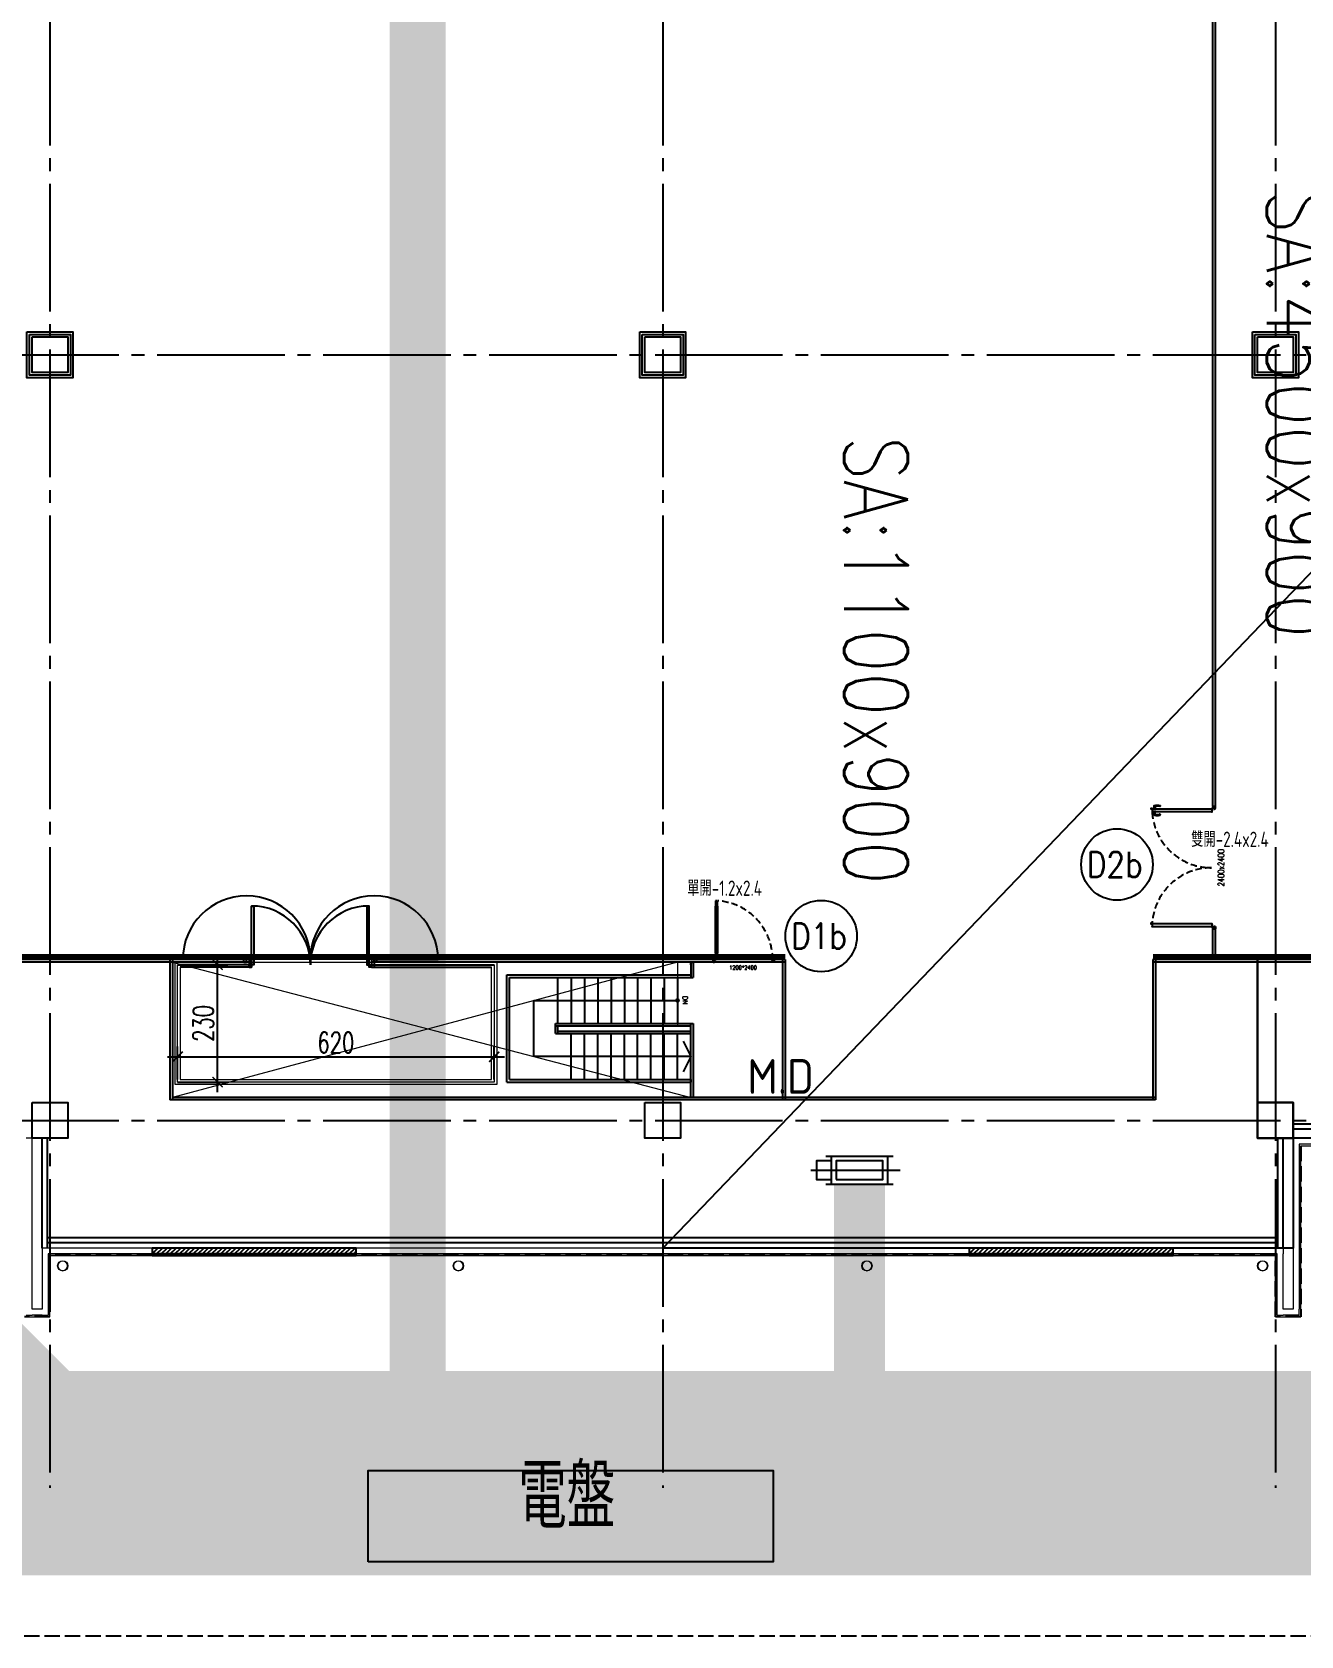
# Model space of a CAD drawing. Extents: x -960 to 27370, y -3283 to 11880.
# Drawn here: x 12685 to 15170, y -1010 to 2132 of the extents above; entities that cross this region are included whole.
import ezdxf
from ezdxf.enums import TextEntityAlignment as Align
from ezdxf.lldxf.tags import DXFTag

# ---------------------------------------------------------------- set-up
doc = ezdxf.new("R2010")
doc.units = 0
doc.header["$LTSCALE"] = 100
for name, pattern in [('188K-SM-03-F10-ARCH-PA-Y2257103$0$AP5A-SM-03-F20-ARCH-PA-Y2230801+Y2230803$0$ALL-PA-TXT-Y2221201$0$DASHED', [19.05, 12.7, -6.35]), ('188K-SM-03-F10-ARCH-PA-Y2257103$0$DASHED', [19.05, 12.7, -6.35]), ('X-S-FAB-L10$0$COL-CEN-LIN', [3.25, 2.5, -0.25, 0.25, -0.25]), ('X-S-FAB-L10$0$HIDDEN', [0.4, 0.3, -0.1])]:
    doc.linetypes.add(name, pattern=pattern)
for name, color, linetype in [('0-xref', 8, 'Continuous'), ('188K-SM-03-F10-ARCH-PA-Y2257103$0$K-0-Door-TXT', 53, 'Continuous'), ('188K-SM-03-F10-ARCH-PA-Y2257103$0$K-Divider-7.5', 230, 'Continuous'), ('188K-SM-03-F10-ARCH-PA-Y2257103$0$K-Door', 4, 'Continuous'), ('188K-SM-03-F10-ARCH-PA-Y2257103$0$K-P1S-4.2-單抗', 3, 'Continuous'), ('188K-SM-03-F10-ARCH-PA-Y2257103$0$K-P2D-4.2-雙抗', 30, 'Continuous'), ('188K-SM-03-F10-ARCH-PA-Y2257103$0$K-TXT', 7, 'Continuous'), ('188K-SM-03-F10-ARCH-PA-Y2257103$0$K-岩棉 2hr 7.5-非抗', 14, 'Continuous'), ('188K-SM-03-F10-ARCH-PA-Y2257103$0$K-貼白鐵-1.5', 6, '188K-SM-03-F10-ARCH-PA-Y2257103$0$DASHED'), ('188K-SM-03-F10-MECH-EQ-Y2257103$0$06-空調-空調', 21, 'Continuous'), ('188K-SM-07-F15-HVAC-MA DUCT-Y2257103$0$0-MAU-SA', 5, 'Continuous'), ('188K-SM-07-F15-HVAC-MA DUCT-Y2257103$0$01-電力-CSA', 1, 'Continuous'), ('188K-SM-07-F15-HVAC-MA DUCT-Y2257103$0$H-dp-md', 3, 'Continuous'), ('X-S-FAB-L10$0$0-arr', 8, 'Continuous'), ('X-S-FAB-L10$0$0-DIM-TXT', 8, 'Continuous'), ('X-S-FAB-L10$0$12', 8, 'Continuous'), ('X-S-FAB-L10$0$A-OBJE-MEP', 8, 'Continuous'), ('X-S-FAB-L10$0$A-WALL-EX', 8, 'Continuous'), ('X-S-FAB-L10$0$BLOCK', 8, 'Continuous'), ('X-S-FAB-L10$0$CCL', 8, 'X-S-FAB-L10$0$COL-CEN-LIN'), ('X-S-FAB-L10$0$COL', 8, 'Continuous'), ('X-S-FAB-L10$0$COL-S', 8, 'Continuous'), ('X-S-FAB-L10$0$Door', 8, 'Continuous'), ('X-S-FAB-L10$0$DW_Frame', 8, 'Continuous'), ('X-S-FAB-L10$0$ELEV', 8, 'Continuous'), ('X-S-FAB-L10$0$HID', 8, 'X-S-FAB-L10$0$HIDDEN'), ('X-S-FAB-L10$0$HR', 8, 'Continuous'), ('X-S-FAB-L10$0$OPEN', 8, 'Continuous'), ('X-S-FAB-L10$0$ST', 8, 'Continuous'), ('X-S-FAB-L10$0$TXT', 8, 'Continuous'), ('X-S-FAB-L10$0$WALL_188K_EX', 8, 'Continuous')]:
    doc.layers.add(name, color=color, linetype=linetype)
doc.styles.add('188K-SM-03-F10-ARCH-PA-Y2257103$0$14P7-XFDP10$0$AA-TXT', font='simplex.shx', dxfattribs={"width": 0.8, "bigfont": 'chineset.shx'})
doc.styles.add('188K-SM-03-F10-ARCH-PA-Y2257103$0$AA-TXT', font='isocp.shx', dxfattribs={"width": 0.8, "bigfont": 'chineset.shx'})
doc.styles.add('188K-SM-03-F10-ARCH-PA-Y2257103$0$AP5A-SM-03-F20-ARCH-PA-Y2230801+Y2230803$0$ALL-PA-TXT-Y2221201$0$Standard', font='txt.shx', dxfattribs={"bigfont": 'chineset.shx'})
doc.styles.add('188K-SM-03-F10-ARCH-PA-Y2257103$0$Standard', font='txt.shx', dxfattribs={"bigfont": 'chineset.shx'})
doc.styles.add('188K-SM-03-F10-MECH-EQ-Y2257103$0$00-AEX$0$HKEC', font='romans.shx', dxfattribs={"bigfont": 'china.shx'})
doc.styles.add('188K-SM-07-F15-HVAC-MA DUCT-Y2257103$0$00-AEX$0$HKEC', font='romans.shx', dxfattribs={"bigfont": 'china.shx'})
doc.styles.add('188K-SM-07-F15-HVAC-MA DUCT-Y2257103$0$aa-txt', font='isocp.shx', dxfattribs={"bigfont": 'chineset.shx'})
doc.styles.add('X-S-FAB-L10$0$CHINA', font='simplex.shx', dxfattribs={"width": 0.75, "bigfont": 'chineset.shx'})
doc.styles.add('X-S-FAB-L10$0$DimStyUse', font='romans.shx', dxfattribs={"width": 0.7})
doc.styles.add('X-S-FAB-L10$0$Standard', font='', dxfattribs={"width": 0.8})
doc.styles.add('X-S-FAB-L10$0$TG_NOTE_TEXT', font='simplex.shx', dxfattribs={"width": 0.75, "bigfont": 'chineset.shx'})
doc.styles.get('X-S-FAB-L10$0$Standard').set_extended_font_data('Microsoft JhengHei')
tags = doc.linetypes.add('188K-SM-03-F10-ARCH-PA-Y2257103$0$S.P_LINE', pattern='A,12.7,-5.08,["S.P",188K-SM-03-F10-ARCH-PA-Y2257103$0$Standard,S=4,R=0,X=-2.54,Y=-1.27],-6.35', length=24.13).pattern_tags.tags
tags[6] = DXFTag(74, 10)
doc.dimstyles.new('X-S-FAB-L10$0$SLASHM', dxfattribs={"dimtxt": 40, "dimasz": 20, "dimexe": 20, "dimexo": 0, "dimgap": 8, "dimtad": 1, "dimdsep": 46, "dimtxsty": 'X-S-FAB-L10$0$DimStyUse', "dimblk": 'X-S-FAB-L10$0$_ArchTick', "dimcen": 10, "dimdle": 20, "dimclrt": 2, "dimazin": 0, "dimtfac": 1, "dimtix": 1, "dimtmove": 2, "dimatfit": 3, "dimfxl": 10, "dimtolj": 1, "dimarcsym": 0})

# ---------------------------------------------------------------- blocks, each defined once
blk = doc.blocks.new('X-S-FAB-L10$0$FAB2-L05')
at = {"layer": 'X-S-FAB-L10$0$CCL'}
for p, q in [((-13440, 11005), (-13440, 0)), ((-12240, 11005), (-12240, 0)), ((-11040, 11005), (-11040, 0)), ((-26880, 2220), (1210, 2220)), ((-26880, 720), (1210, 720))]:
    blk.add_line(p, q, dxfattribs=at)
at = {"layer": 'X-S-FAB-L10$0$COL-S'}
for points in [[(-13475, 2255), (-13405, 2255), (-13405, 2185), (-13475, 2185)], [(-12275, 2255), (-12205, 2255), (-12205, 2185), (-12275, 2185)], [(-11075, 2255), (-11005, 2255), (-11005, 2185), (-11075, 2185)], [(-13475, 755), (-13405, 755), (-13405, 685), (-13475, 685)], [(-12275, 755), (-12205, 755), (-12205, 685), (-12275, 685)], [(-11075, 755), (-11005, 755), (-11005, 685), (-11075, 685)]]:
    blk.add_lwpolyline(points, close=True, dxfattribs=at)
blk = doc.blocks.new('X-S-FAB-L10$0$_ArchTick')
at = {"color": 0, "linetype": 'ByBlock', "const_width": 0.15}
blk.add_lwpolyline([(-0.5, -0.5), (0.5, 0.5)], dxfattribs=at)
blk = doc.blocks.new('*D225')
at = {"layer": 'DefPoints', "color": 0, "lineweight": -2, "transparency": 16777216}
for p, q in [((12970, 80), (12970, 144.6)), ((13590, 80), (13590, 144.6)), ((12950, 124.6), (13610, 124.6))]:
    blk.add_line(p, q, dxfattribs=at)
at = {"layer": 'DefPoints', "color": 0, "transparency": 16777216}
for p in [(13590, 124.6), (12970, 80), (13590, 80)]:
    blk.add_point(p, dxfattribs=at)
at = {"layer": 'DefPoints', "color": 0, "lineweight": -2, "transparency": 16777216, "xscale": 20, "yscale": 20, "zscale": 20, "rotation": 180}
blk.add_blockref('X-S-FAB-L10$0$_ArchTick', (12970, 124.6), dxfattribs=at)
at = {"layer": 'DefPoints', "color": 0, "lineweight": -2, "transparency": 16777216, "xscale": 20, "yscale": 20, "zscale": 20}
blk.add_blockref('X-S-FAB-L10$0$_ArchTick', (13590, 124.6), dxfattribs=at)
at = {"layer": 'DefPoints', "color": 2, "transparency": 16777216, "insert": (13280, 152.6), "char_height": 40, "attachment_point": 5, "style": 'X-S-FAB-L10$0$DimStyUse'}
blk.add_mtext('\\A1;620', dxfattribs=at)
blk = doc.blocks.new('*D226')
at = {"layer": 'DefPoints', "color": 0, "lineweight": -2, "transparency": 16777216}
for p, q in [((13048.2, 55), (13048.2, 325)), ((12970, 305), (13068.2, 305)), ((12970, 75), (13068.2, 75))]:
    blk.add_line(p, q, dxfattribs=at)
at = {"layer": 'DefPoints', "color": 0, "transparency": 16777216}
for p in [(12970, 305), (13048.2, 305), (12970, 75)]:
    blk.add_point(p, dxfattribs=at)
at = {"layer": 'DefPoints', "color": 0, "lineweight": -2, "transparency": 16777216, "xscale": 20, "yscale": 20, "zscale": 20}
for p, rotation in [((13048.2, 305), 90), ((13048.2, 75), 270)]:
    blk.add_blockref('X-S-FAB-L10$0$_ArchTick', p, dxfattribs=dict(at, rotation=rotation))
at = {"layer": 'DefPoints', "color": 2, "transparency": 16777216, "insert": (13020.2, 190), "char_height": 40, "attachment_point": 5, "rotation": 90, "style": 'X-S-FAB-L10$0$DimStyUse'}
blk.add_mtext('\\A1;230', dxfattribs=at)
blk = doc.blocks.new('*U218')
at = {"color": 0}
for p, q in [((-5, -5), (-5, 0)), ((235, -5), (235, 0))]:
    blk.add_line(p, q, dxfattribs=at)
for points in [[(0, 0), (0, 115), (4.375, 115), (4.375, 0)], [(230, 0), (230, 115), (225.625, 115), (225.625, 0)]]:
    blk.add_lwpolyline(points, close=True, dxfattribs=at)
for centre, start, end in [((0, 0), 0, 90), ((230, 0), 90, 180)]:
    blk.add_arc(centre, 115, start, end, dxfattribs=at)
at = {"layer": 'X-S-FAB-L10$0$DW_Frame'}
for points in [[(-5, -5), (0, -5), (0, 0), (-5, 0)], [(235, -5), (230, -5), (230, 0), (235, 0)]]:
    blk.add_lwpolyline(points, dxfattribs=at)
at = {"color": 0, "style": 'X-S-FAB-L10$0$Standard', "width": 0.5}
for tag, p in [('NO', (-5, 5)), ('TYPE', (24.375, 5))]:
    blk.add_attdef(tag, text='', height=10, dxfattribs=at).set_placement(p, align=Align.BOTTOM_RIGHT)
blk.add_attdef('DESC', text='', height=10, dxfattribs=at).set_placement((24.375, 10), align=Align.BOTTOM_LEFT)
at = {"color": 0, "style": 'X-S-FAB-L10$0$TG_NOTE_TEXT', "width": 0.5, "flags": 1}
blk.add_attdef('WH', text='', height=20, dxfattribs=at).set_placement((235, 5), align=Align.BOTTOM_LEFT)
blk = doc.blocks.new('188K-SM-03-F10-ARCH-PA-Y2257103$0$雙開門-2400×2400')
for p, q in [((225.2, 117.7), (223.8, 117.6)), ((229.2, 117.7), (225.2, 117.7)), ((225.2, 115.5), (229.2, 115.5)), ((229.2, 119), (229.2, 114.1)), ((230, 119), (229.2, 119)), ((229.2, 114.1), (230, 114.1)), ((230, 114.1), (230, 119)), ((0, 2.5), (0, -2.5)), ((0, -1.9), (0, 1.9)), ((0.6, 2.5), (3, 2.5)), ((3, 2.5), (3, 0.2)), ((3, 0.2), (3, 0.2)), ((239.4, 2.5), (237, 2.5)), ((237, 2.5), (237, -0.2)), ((237, -0.2), (237, 0)), ((240, 2.5), (240, -2.5)), ((240, -1.9), (240, 1.9)), ((3, -2.5), (0.6, -2.5)), ((4.7, -1.9), (3, -2.5)), ((3.7, -0.6), (3.9, -0.6)), ((3.9, -0.6), (4, -0.6)), ((4.1, -0.7), (4, -0.7)), ((4, -0.7), (4, -1.5)), ((4, -1.5), (4.6, -1.5)), ((4.5, -0.2), (4.1, -0.2)), ((4.1, -0.7), (4.1, -0.7)), ((4.6, -0.7), (4.5, -0.7)), ((4.5, -0.7), (4.5, -0.7)), ((4.6, -0.6), (4.7, -0.6)), ((4.6, -1.5), (4.6, -0.7)), ((4.7, -0.6), (4.8, -0.6)), ((5, -0.8), (5, -1.5)), ((235, -0.8), (235, -1.5)), ((235.3, -0.6), (235.2, -0.6)), ((235.4, -0.6), (235.3, -0.6)), ((235.3, -1.9), (237, -2.5)), ((235.4, -1.5), (235.4, -0.7)), ((235.4, -0.7), (235.5, -0.7)), ((236, -1.5), (235.4, -1.5)), ((235.5, -0.2), (235.9, -0.2)), ((235.5, -0.7), (235.5, -0.7)), ((235.9, -0.7), (235.9, -0.7)), ((235.9, -0.7), (236, -0.7)), ((236.1, -0.6), (236, -0.6)), ((236, -0.7), (236, -1.5)), ((236.3, -0.6), (236.1, -0.6)), ((237, -2.5), (239.4, -2.5))]:
    blk.add_line(p, q)
for points in [[(10.9, 121.6), (10.9, 123.4), (10.9, 121.6), (4.3, 121.6), (4.3, 121.5), (4.7, 121.5), (4.7, 120.4, 0.414214), (4.8, 120.3), (5, 120.3), (5, 120.4), (4.9, 120.4), (4.9, 121.4), (5, 121.4), (5, 4.1), (4.9, 4.1), (4.9, 5.1), (5, 5.1), (5, 5.2), (4.8, 5.2, 0.414214), (4.7, 5.1), (4.7, 4, 0.414214), (4.8, 3.8), (10.2, 3.8, 0.414214), (10.3, 4), (10.3, 5.1, 0.414214), (10.2, 5.2), (10, 5.2), (10, 5.1), (10.1, 5.1), (10.1, 4.1), (10, 4.1), (10, 121.4), (10.1, 121.4), (10.1, 120.4), (10, 120.4), (10, 120.3), (10.2, 120.3, 0.414214), (10.3, 120.4), (10.3, 121.4), (11.1, 121.4, 0.414214), (11.1, 121.4), (11.1, 123.6, 0.414214), (11.1, 123.7), (10.3, 123.7), (10.3, 123.4), (10.9, 123.4)], [(235.9, 121.6), (235.9, 123.4), (235.9, 121.6), (229.3, 121.6), (229.3, 121.5), (229.7, 121.5), (229.7, 120.4, 0.414214), (229.8, 120.3), (230, 120.3), (230, 120.4), (229.9, 120.4), (229.9, 121.4), (230, 121.4), (230, 4.1), (229.9, 4.1), (229.9, 5.1), (230, 5.1), (230, 5.2), (229.8, 5.2, 0.414214), (229.7, 5.1), (229.7, 4, 0.414214), (229.8, 3.8), (235.2, 3.8, 0.414214), (235.3, 4), (235.3, 5.1, 0.414214), (235.2, 5.2), (235, 5.2), (235, 5.1), (235.1, 5.1), (235.1, 4.1), (235, 4.1), (235, 121.4), (235.1, 121.4), (235.1, 120.4), (235, 120.4), (235, 120.3), (235.2, 120.3, 0.414214), (235.3, 120.4), (235.3, 121.4), (236.1, 121.4, 0.414214), (236.1, 121.4), (236.1, 123.6, 0.414214), (236.1, 123.7), (235.3, 123.7), (235.3, 123.4), (235.9, 123.4)], [(235.8, 117.7), (239.8, 117.7), (241.2, 117.6, -0.327495), (242, 116.9, -0.089847), (242.2, 106.2, -1.144881), (240.3, 106.6, 0.137079), (240.3, 114.9, 0.349357), (239.8, 115.5), (235.8, 115.5)]]:
    blk.add_lwpolyline(points, format="xyb")
blk.add_lwpolyline([(235, 114.1), (235, 119), (235.8, 119), (235.8, 114.1)], close=True)
at = {"ltscale": 500}
for points in [[(3.3, 0.3), (3.3, 3.1), (3, 3.1), (3, 0.3)], [(8.5, 3.8), (4, 3.8), (4, 4.1), (8.5, 4.1)], [(231.5, 3.8), (236, 3.8), (236, 4.1), (231.5, 4.1)], [(236.7, -0.1), (236.7, 3.1), (237, 3.1), (237, -0.1)]]:
    blk.add_lwpolyline(points, close=True, dxfattribs=at)
at = {"linetype": '188K-SM-03-F10-ARCH-PA-Y2257103$0$DASHED', "ltscale": 0.01}
for centre, start, end in [((3.5, 5.1), 0, 85.9993), ((236.5, 5.1), 94.0007, 180)]:
    blk.add_arc(centre, 116.5, start, end, dxfattribs=at)
for centre, radius, start, end in [((0.6, 1.9), 0.598, 90, 180), ((3.9, 0.2), 0.855, 178.2453, 256.7344), ((236.3, 0), 0.659, 270, 360), ((239.4, 1.9), 0.598, 0, 90), ((0.6, -1.9), 0.598, 180, 270), ((4.3, -0.6), 0.427, 111.7868, 180), ((4, -0.7), 0.11, 360, 90), ((4.3, -0.6), 0.427, 0, 68.2132), ((4.6, -0.7), 0.11, 90, 180), ((4.5, -1.5), 0.5, 288.9704, 0), ((4.8, -0.8), 0.2, 0, 90), ((235.2, -0.8), 0.2, 90, 180), ((235.5, -1.5), 0.5, 180, 251.0296), ((235.7, -0.6), 0.427, 111.7868, 180), ((235.4, -0.7), 0.11, 360, 90), ((235.7, -0.6), 0.427, 0, 68.2132), ((236, -0.7), 0.11, 90, 180), ((239.4, -1.9), 0.598, 270, 360)]:
    blk.add_arc(centre, radius, start, end)
for centre, major_axis, start_param, end_param in [((252.5, 110.9), (-21.3, 21.3), 0.585307, 0.943734), ((223.8, 106.3), (-0.707, 0.707), 0.872811, 4.284184), ((223.9, 116.7), (0.624, 0.624), 0.866962, 2.13291), ((239.6, 110.8), (-10.9, 10.9), 0.51383, 1.058752), ((225.3, 114.9), (-0.417, 0.417), -0.669314, 0.675093)]:
    blk.add_ellipse(centre, major_axis=major_axis, ratio=1, start_param=start_param, end_param=end_param)
at = {"ltscale": 500, "extrusion": (0, 0, -1)}
blk.add_ellipse((3.5, 3.6), major_axis=(0.495, 0.495), ratio=1, start_param=3.926991, end_param=10.210176, dxfattribs=at)
at = {"ltscale": 500}
blk.add_ellipse((236.5, 3.6), major_axis=(-0.495, 0.495), ratio=1, start_param=3.926991, end_param=10.210176, dxfattribs=at)
at = {"color": 8, "style": '188K-SM-03-F10-ARCH-PA-Y2257103$0$14P7-XFDP10$0$AA-TXT', "width": 0.8}
blk.add_text('2400x2400', height=12, dxfattribs=at).set_placement((120, -13.5), align=Align.MIDDLE_CENTER)
blk = doc.blocks.new('188K-SM-03-F10-ARCH-PA-Y2257103$0$單開庫板門-1200x2400)圓型拉環鎖+輔助鎖)')
at = {"ltscale": 0.1}
for p, q in [((26008.6, -11403.6), (26004.5, -11403.6)), ((26004.5, -11403.6), (26004.5, -11414.1)), ((26008.6, -11414.1), (26008.6, -11403.6)), ((26004.5, -11414.1), (26004.5, -11415.3)), ((26004.5, -11414.1), (26008.6, -11414.1)), ((26004.5, -11415.4), (26004.6, -11415.5)), ((26008.6, -11414), (26004.6, -11414)), ((26004.6, -11414.3), (26004.6, -11414.2)), ((26004.6, -11415.3), (26004.6, -11414.5)), ((26004.7, -11414.1), (26006.5, -11414.1)), ((26005.1, -11414.4), (26004.7, -11414.4)), ((26004.7, -11414.5), (26005.1, -11414.5)), ((26004.7, -11414.5), (26004.7, -11506)), ((26004.7, -11506), (26004.7, -11414.5)), ((26004.7, -11414.5), (26004.7, -11414.5)), ((26004.7, -11415.4), (26004.7, -11415.3)), ((26005.2, -11414.4), (26005.2, -11414.4)), ((26006.5, -11414.1), (26006.6, -11414.1)), ((26006.6, -11414.1), (26006.6, -11414.1)), ((26006.6, -11414.1), (26008.4, -11414.1)), ((26008.4, -11414.4), (26008, -11414.4)), ((26008, -11414.4), (26008, -11414.4)), ((26008, -11414.5), (26008.4, -11414.5)), ((26008.4, -11506), (26008.4, -11414.5)), ((26008.4, -11414.5), (26008.4, -11414.5)), ((26008.4, -11414.5), (26008.4, -11506)), ((26008.4, -11415.3), (26008.4, -11415.4)), ((26008.5, -11414.2), (26008.5, -11414.3)), ((26008.5, -11414.5), (26008.5, -11415.3)), ((26008.5, -11415.5), (26008.6, -11415.4)), ((26008.6, -11415.3), (26008.6, -11414.1)), ((25999.5, -11519.7), (25999.5, -11523.2)), ((26002.5, -11519.1), (26000, -11519.1)), ((26000, -11523.7), (26002.4, -11523.7)), ((26002.4, -11523.7), (26004.1, -11522.6)), ((26002.9, -11518.5), (26002.6, -11518.5)), ((26002.6, -11518.5), (26002.6, -11521)), ((26002.6, -11521.9), (26002.6, -11519.3)), ((26002.6, -11521), (26002.9, -11521)), ((26003.4, -11521.9), (26002.6, -11521.9)), ((26002.9, -11521), (26002.9, -11518.5)), ((26003.3, -11522.2), (26003.3, -11522)), ((26003.3, -11522), (26003.4, -11522)), ((26004, -11522.2), (26003.3, -11522.2)), ((26008.3, -11517.5), (26003.6, -11517.5)), ((26003.6, -11517.5), (26003.6, -11517.7)), ((26003.6, -11517.7), (26008.3, -11517.7)), ((26004.1, -11521.9), (26003.9, -11521.9)), ((26003.9, -11522), (26004, -11522)), ((26004, -11522), (26004, -11522.2)), ((26004.2, -11522.4), (26004.2, -11521.9)), ((26008.6, -11506.4), (26004.5, -11506.4)), ((26004.5, -11506.4), (26004.5, -11518)), ((26004.5, -11518), (26008.6, -11518)), ((26004.7, -11506), (26004.7, -11506)), ((26008.3, -11517.7), (26008.3, -11517.5)), ((26008.4, -11506), (26008.4, -11506)), ((26008.6, -11518), (26008.6, -11506.4)), ((26114.8, -11521.9), (26115.1, -11521.9)), ((26114.8, -11522.4), (26114.8, -11521.9)), ((26114.9, -11522), (26114.9, -11522.2)), ((26115.1, -11522), (26114.9, -11522)), ((26114.9, -11522.2), (26115.7, -11522.2)), ((26116.6, -11523.7), (26114.9, -11522.6)), ((26115.5, -11521.9), (26116.3, -11521.9)), ((26115.7, -11522), (26115.5, -11522)), ((26115.7, -11522.2), (26115.7, -11522)), ((26116.3, -11521.9), (26116.3, -11519.3)), ((26116.5, -11519.1), (26119, -11519.1)), ((26119, -11523.7), (26116.6, -11523.7)), ((26119.5, -11519.7), (26119.5, -11523.2))]:
    blk.add_line(p, q, dxfattribs=at)
for points in [[(25999.5, -11518.9), (25999.5, -11523.9)], [(26119.5, -11518.9), (26119.5, -11523.9)]]:
    blk.add_lwpolyline(points)
blk.add_lwpolyline([(26006.6, -11506.4), (26006.5, -11506.3), (26004.7, -11506.3, -0.414214), (26004.6, -11506.3), (26004.6, -11506.1, -0.414214), (26004.7, -11506.1), (26005.1, -11506.1, 0.414214), (26005.2, -11506.1), (26005.2, -11506, 0.414214), (26005.1, -11506), (26004.7, -11506, -0.414214), (26004.6, -11506), (26004.6, -11505.2, -0.414214), (26004.7, -11505.2), (26004.7, -11505.2, 0.414214), (26004.7, -11505.2), (26004.7, -11505, 0.72636), (26004.6, -11505), (26004.5, -11505.1, 0.158507), (26004.5, -11505.2), (26004.5, -11506.4, 0.414214), (26004.6, -11506.5), (26008.6, -11506.5, 0.414214), (26008.6, -11506.4), (26008.6, -11505.2, 0.158507), (26008.6, -11505.1), (26008.5, -11505, 0.72636), (26008.4, -11505), (26008.4, -11505.2, 0.414214), (26008.5, -11505.2, -0.414214), (26008.5, -11505.2), (26008.5, -11506, -0.414214), (26008.4, -11506), (26008, -11506, 0.414214), (26008, -11506), (26008, -11506.1, 0.414214), (26008, -11506.1), (26008.4, -11506.1, -0.414214), (26008.5, -11506.1), (26008.5, -11506.3, -0.414214), (26008.4, -11506.3), (26006.6, -11506.3)], format="xyb", close=True, dxfattribs=at)
at = {"linetype": '188K-SM-03-F10-ARCH-PA-Y2257103$0$AP5A-SM-03-F20-ARCH-PA-Y2230801+Y2230803$0$ALL-PA-TXT-Y2221201$0$DASHED', "ltscale": 0.01}
blk.add_arc((26001.1, -11518.7), 115.3, 359.8531, 85.8135, dxfattribs=at)
at = {"ltscale": 0.1}
for centre, radius, start, end in [((26004.6, -11414.1), 0.0313, 90, 180), ((26004.6, -11415.3), 0.0313, 180, 216.0274), ((26004.7, -11414.2), 0.0313, 90, 180), ((26004.7, -11414.3), 0.0313, 180, 270), ((26004.7, -11414.5), 0.0313, 90, 180), ((26004.7, -11415.3), 0.0209, 180, 270), ((26004.7, -11415.4), 0.0313, 216.0274, 360), ((26004.7, -11415.3), 0.0209, 360, 90), ((26005.1, -11414.4), 0.0313, 270, 0), ((26005.1, -11414.4), 0.0313, 0, 90), ((26008, -11414.4), 0.0313, 90, 180), ((26008, -11414.4), 0.0313, 180, 270), ((26008.4, -11414.2), 0.0313, 360, 90), ((26008.4, -11414.3), 0.0313, 270, 0), ((26008.4, -11414.5), 0.0313, 0, 90), ((26008.5, -11415.3), 0.0209, 90, 180), ((26008.5, -11415.4), 0.0313, 180, 323.9726), ((26008.5, -11415.3), 0.0209, 270, 360), ((26008.6, -11414.1), 0.0313, 360, 90), ((26008.6, -11415.3), 0.0313, 323.9726, 360)]:
    blk.add_arc(centre, radius, start, end, dxfattribs=at)
for centre, major_axis, start_param, end_param in [((26000, -11519.7), (0.369, -0.369), 2.356194, 3.926991), ((26000, -11523.2), (-0.369, -0.369), 5.497787, 7.068583), ((26002.5, -11519.3), (0.111, -0.111), 7.068583, 8.63938), ((26003.4, -11521.9), (-0.0369, -0.0369), 0.785398, 3.926991), ((26003.9, -11521.9), (-0.0369, -0.0369), 3.926991, 7.068583), ((26004.1, -11521.9), (0.0369, -0.0369), 7.068583, 8.63938), ((26003.9, -11522.4), (0.221, -0.221), 6.162283, 7.068583), ((26114.8, -11521.9), (-0.0369, -0.0369), -2.356194, -0.785398), ((26115.1, -11522.4), (-0.221, -0.221), -0.785398, 0.120903), ((26115.1, -11521.9), (0.0369, -0.0369), -0.785398, 2.356194), ((26115.5, -11521.9), (0.0369, -0.0369), 2.356194, 5.497787), ((26116.5, -11519.3), (-0.111, -0.111), -2.356194, -0.785398), ((26119, -11519.7), (-0.369, -0.369), 2.356194, 3.926991), ((26119, -11523.2), (0.369, -0.369), -0.785398, 0.785398)]:
    blk.add_ellipse(centre, major_axis=major_axis, ratio=1, start_param=start_param, end_param=end_param, dxfattribs=at)
at = {"ltscale": 0.1, "extrusion": (0, 0, -1)}
blk.add_ellipse((26003.1, -11517.9), major_axis=(-0.516, 0.516), ratio=1, start_param=5.497787, end_param=11.780972, dxfattribs=at)
at = {"color": 8, "ltscale": 0.1, "style": '188K-SM-03-F10-ARCH-PA-Y2257103$0$AP5A-SM-03-F20-ARCH-PA-Y2230801+Y2230803$0$ALL-PA-TXT-Y2221201$0$Standard', "width": 0.85}
blk.add_text('1200*2400', height=8, dxfattribs=at).set_placement((26058.4, -11534.4), align=Align.MIDDLE_CENTER)
blk = doc.blocks.new('188K-SM-03-F10-ARCH-PA-Y2257103')
at = {"layer": '188K-SM-03-F10-ARCH-PA-Y2257103$0$K-Divider-7.5', "const_width": 5}
blk.add_lwpolyline([(15085, 315.3), (15085, 35)], dxfattribs=at)
at = {"layer": '188K-SM-03-F10-ARCH-PA-Y2257103$0$K-P1S-4.2-單抗'}
for p, q in [((13115, 315, 0), (7525, 315, 0)), ((12955, 315, 0), (12955, 40)), ((12960, 315, 0), (12960, 40)), ((13110, 315), (13110, 300)), ((13115, 315), (13115, 300)), ((14160, 315, 0), (13350, 315, 0)), ((13350, 315), (13350, 300)), ((13355, 315), (13355, 300)), ((14155, 315), (14155, 40, 0)), ((14160, 315), (14160, 40, 0)), ((16745, 315, 0), (14880, 315, 0)), ((14880, 315), (14880, 40, 0)), ((14885, 315), (14885, 40, 0)), ((13115, 310, 0), (7525, 310, 0)), ((14160, 310, 0), (13350, 310, 0)), ((16745, 310, 0), (14880, 310, 0)), ((14885, 40), (12955, 40, 0)), ((14885, 45, 0), (12960, 45, 0))]:
    blk.add_line(p, q, dxfattribs=at)
for points in [[(12675, 1545), (12765, 1545), (12765, 1455), (12675, 1455)], [(12680, 1540), (12760, 1540), (12760, 1460), (12680, 1460)], [(13875, 1545), (13965, 1545), (13965, 1455), (13875, 1455)], [(13880, 1540), (13960, 1540), (13960, 1460), (13880, 1460)], [(15075, 1545), (15165, 1545), (15165, 1455), (15075, 1455)], [(15080, 1540), (15160, 1540), (15160, 1460), (15080, 1460)]]:
    blk.add_lwpolyline(points, close=True, dxfattribs=at)
at = {"layer": '188K-SM-03-F10-ARCH-PA-Y2257103$0$K-P2D-4.2-雙抗'}
for p, q in [((14997.5, 615, 0), (14997.5, 8295)), ((14997.5, 615, 0), (14997.5, 8295)), ((14997.5, 615, 0), (14997.5, 8295)), ((15002.5, 615, 0), (15002.5, 8295)), ((15002.5, 615, 0), (15002.5, 8295)), ((15002.5, 615, 0), (15002.5, 8295)), ((14997.5, 315), (14997.5, 375, 0)), ((14997.5, 315), (14997.5, 375, 0)), ((14997.5, 315), (14997.5, 375, 0)), ((15002.5, 315), (15002.5, 375, 0)), ((15002.5, 315), (15002.5, 375, 0)), ((15002.5, 315), (15002.5, 375, 0))]:
    blk.add_line(p, q, dxfattribs=at)
at = {"layer": '188K-SM-03-F10-ARCH-PA-Y2257103$0$K-TXT'}
for centre in [(14809.8, 501.3, 0), (14230.5, 361.1, 0)]:
    blk.add_circle(centre, 70, dxfattribs=at)
at = {"layer": '188K-SM-03-F10-ARCH-PA-Y2257103$0$K-岩棉 2hr 7.5-非抗'}
for p, q in [((15925, -7.5, 0), (15155, -7.5, 0)), ((15925, -17.5), (15155, -17.5, 0)), ((12705, -250), (12705, -35)), ((12715, -250, 0), (12715, -35)), ((15125, -250, 0), (15125, -35, 0)), ((15135, -250), (15135, -35, 0)), ((15125, -230, 0), (12715, -230, 0)), ((15125, -240), (12715, -240, 0))]:
    blk.add_line(p, q, dxfattribs=at)
at = {"layer": '188K-SM-03-F10-ARCH-PA-Y2257103$0$K-貼白鐵-1.5', "linetype": '188K-SM-03-F10-ARCH-PA-Y2257103$0$S.P_LINE', "ltscale": 0.09, "const_width": 12}
for points in [[(23402.5, 2075), (16740, 2075), (16740, 320), (14880, 320)], [(14160, 320), (1860, 320), (1860, 645)]]:
    blk.add_lwpolyline(points, dxfattribs=at)
at = {"layer": '188K-SM-03-F10-ARCH-PA-Y2257103$0$K-Door', "rotation": 89.99999999999999}
blk.add_blockref('188K-SM-03-F10-ARCH-PA-Y2257103$0$雙開門-2400×2400', (15000, 375), dxfattribs=at)
at = {"layer": '188K-SM-03-F10-ARCH-PA-Y2257103$0$K-Door'}
blk.add_blockref('188K-SM-03-F10-ARCH-PA-Y2257103$0$單開庫板門-1200x2400)圓型拉環鎖+輔助鎖)', (-11981, 11833.9, 0), dxfattribs=at)
at = {"layer": '188K-SM-03-F10-ARCH-PA-Y2257103$0$K-0-Door-TXT', "style": '188K-SM-03-F10-ARCH-PA-Y2257103$0$AA-TXT', "width": 0.8}
for s, p in [('雙開-2.4x2.4', (15031, 550.7, 0)), ('單開-1.2x2.4', (14041.3, 454.9, 0))]:
    blk.add_text(s, height=30, dxfattribs=at).set_placement(p, align=Align.MIDDLE_CENTER)
at = {"layer": '188K-SM-03-F10-ARCH-PA-Y2257103$0$K-TXT', "style": '188K-SM-03-F10-ARCH-PA-Y2257103$0$Standard', "width": 0.85}
for s, p in [('D2b', (14805.4, 501.3, 0)), ('D1b', (14226.1, 361.1, 0))]:
    blk.add_text(s, height=50, dxfattribs=at).set_placement(p, align=Align.MIDDLE)
blk = doc.blocks.new('188K-SM-03-F10-MECH-EQ-Y2257103')
at = {"color": 1, "ltscale": 1000}
blk.add_lwpolyline([(13343.1, -865), (13343.1, -686.2), (14136.1, -686.2), (14136.1, -865)], close=True, dxfattribs=at)
at = {"layer": '188K-SM-03-F10-MECH-EQ-Y2257103$0$06-空調-空調', "ltscale": 1000, "style": '188K-SM-03-F10-MECH-EQ-Y2257103$0$00-AEX$0$HKEC', "width": 0.8}
blk.add_text('電盤', height=125, dxfattribs=at).set_placement((13637.2, -836.6), align=Align.BOTTOM_LEFT)
blk = doc.blocks.new('188K-SM-07-F15-HVAC-MA DUCT-Y2257103$0$MD')
at = {"layer": '188K-SM-07-F15-HVAC-MA DUCT-Y2257103$0$H-dp-md'}
for p, q in [((-75, 410.1), (-75, -66.5)), ((-150, 330), (-150, -30)), ((-150, 300), (0, 300)), ((0, 330), (0, -30)), ((0, 0), (-150, 0))]:
    blk.add_line(p, q, dxfattribs=at)
for points in [[(-125, 300), (-25, 300), (-25, 380), (-125, 380)], [(-125, 275), (-125, 25), (-25, 25), (-25, 275)]]:
    blk.add_lwpolyline(points, close=True, dxfattribs=at)
blk = doc.blocks.new('188K-SM-07-F15-HVAC-MA DUCT-Y2257103')
at = {"layer": '188K-SM-07-F15-HVAC-MA DUCT-Y2257103$0$0-MAU-SA', "color": 5}
for points, const_width in [([(13440, -691.2), (13440, 8843.7)], 110), ([(14305.5, -707.7), (14305.5, -125)], 100)]:
    blk.add_lwpolyline(points, dxfattribs=dict(at, const_width=const_width))
at = {"layer": '188K-SM-07-F15-HVAC-MA DUCT-Y2257103$0$0-MAU-SA', "color": 5, "ltscale": 1000, "const_width": 400}
blk.add_lwpolyline([(2669.2, -417.2), (6392.5, -417.2), (6692.5, -717.2), (7951.5, -717.2), (8251.5, -417.2), (12400.9, -417.2), (12675, -691.2), (17095.6, -691.2)], dxfattribs=at)
at = {"xscale": 0.3666666666666666, "yscale": 0.3666666666666666, "zscale": 0.3666666666666666, "rotation": 90}
blk.add_blockref('188K-SM-07-F15-HVAC-MA DUCT-Y2257103$0$MD', (14360.5, -70), dxfattribs=at)
blk.add_blockref('188K-SM-07-F15-HVAC-MA DUCT-Y2257103$0$MD', (14360.5, -70), dxfattribs=at)
at = {"layer": '188K-SM-07-F15-HVAC-MA DUCT-Y2257103$0$01-電力-CSA', "ltscale": 1000, "style": '188K-SM-07-F15-HVAC-MA DUCT-Y2257103$0$00-AEX$0$HKEC', "width": 0.8}
for s, p in [('SA:4500x900', (15065.9, 1823.3)), ('SA:1100x900', (14237.7, 1340.5))]:
    blk.add_text(s, height=125, rotation=270, dxfattribs=at).set_placement(p, align=Align.BOTTOM_LEFT)
at = {"layer": '188K-SM-07-F15-HVAC-MA DUCT-Y2257103$0$H-dp-md', "style": '188K-SM-07-F15-HVAC-MA DUCT-Y2257103$0$aa-txt'}
blk.add_text('M.D', height=68, dxfattribs=at).set_placement((14085.9, 52.1))
blk.add_text('M.D', height=68, dxfattribs=at).set_placement((14085.9, 52.1))
blk = doc.blocks.new('X-S-FAB-L10')
at = {"layer": 'X-S-FAB-L10$0$WALL_188K_EX'}
h = blk.add_hatch(dxfattribs=at)
h.set_pattern_fill('LINE', color=256, scale=2, angle=45)
h.set_pattern_definition([(45, (13221.6165, -265), (-4.49013, 4.49013), [])])
h.paths.add_polyline_path([(12920, -261.5), (13320, -261.5), (13320, -250), (12920, -250)])
h = blk.add_hatch(dxfattribs=at)
h.set_pattern_fill('LINE', color=256, scale=2, angle=45)
h.set_pattern_definition([(45, (14821.6165, -265), (-4.49013, 4.49013), [])])
h.paths.add_polyline_path([(14520, -261.5), (14920, -261.5), (14920, -250), (14520, -250)])
for p, q in [((13100, 310.001, 0), (13100, 315.001, 0)), ((13360, 310.001, 0), (13360, 315.001, 0))]:
    blk.add_line(p, q)
at = {"elevation": 0}
for points in [[(13105, 315.001), (12980, 315.001), (12980, 319.376), (13105, 319.376)], [(13355, 315.001), (13480, 315.001), (13480, 319.376), (13355, 319.376)]]:
    blk.add_lwpolyline(points, close=True, dxfattribs=at)
for centre in [(13105, 315.001, 0), (13355, 315.001, 0)]:
    blk.add_arc(centre, 125, 0, 180)
at = {"layer": 'DefPoints'}
blk.add_lwpolyline([(16745, -35), (15995, -35), (15995, 35), (15925, 35), (15925, -35), (15155, -35), (15155, 35), (15085, 35), (15085, -35), (15155, -35), (15155, -250), (13920, -250), (19914.055, 6000), (21180, 7320), (21180, 5520), (23465, 5520), (23485, 3587.5), (24315, 3587.5), (24315, 1870), (17075, 1870), (17075, 2060), (16745, 2060), (16745, -21.034)], close=True, dxfattribs=at)
at = {"layer": 'X-S-FAB-L10$0$0-arr'}
for p, q in [((13960, 155), (13975, 125)), ((13975, 125), (13960, 95))]:
    blk.add_line(p, q, dxfattribs=at)
blk.add_circle((13949, 235), 3, dxfattribs=at)
at = {"layer": 'X-S-FAB-L10$0$12'}
for p, q in [((13667.5, 125), (13667.5, 235)), ((13667.5, 235), (13949, 235)), ((13975, 125), (13667.5, 125))]:
    blk.add_line(p, q, dxfattribs=at)
at = {"layer": 'X-S-FAB-L10$0$A-OBJE-MEP', "lineweight": 0, "flags": 128}
for points in [[(12754.5, -285, 1), (12735.5, -285, 1)], [(13529.5, -285, 1), (13510.5, -285, 1)], [(14329.5, -285, 1), (14310.5, -285, 1)], [(15104.5, -285, 1), (15085.5, -285, 1)]]:
    blk.add_lwpolyline(points, format="xyb", close=True, dxfattribs=at)
at = {"layer": 'X-S-FAB-L10$0$A-OBJE-MEP', "lineweight": 0}
for centre in [(12745, -285), (13520, -285), (14320, -285), (15095, -285)]:
    blk.add_circle(centre, 10, dxfattribs=at)
at = {"layer": 'X-S-FAB-L10$0$A-WALL-EX', "lineweight": 0}
for p, q in [((15170, -46.5), (15166.5, -46.5)), ((15166.5, -46.5), (15166.5, -50)), ((15170, -46.5), (15166.5, -46.5)), ((15166.5, -50), (15166.5, -370)), ((17390, -46.5), (15170, -46.5)), ((12920, -265), (12920, -250)), ((13320, -265), (13320, -250)), ((14520, -265), (14520, -250)), ((14920, -265), (14920, -250)), ((12716.5, -261.5), (12716.5, -265)), ((12720, -261.5), (12716.5, -261.5)), ((12716.5, -261.5), (12716.5, -265)), ((12716.5, -265), (12716.5, -381.5)), ((12920, -261.5), (12720, -261.5)), ((14520, -261.5), (13320, -261.5)), ((15120, -261.5), (14920, -261.5)), ((15123.5, -261.5), (15120, -261.5)), ((15123.5, -265), (15123.5, -261.5)), ((15123.5, -265), (15123.5, -261.5)), ((15123.5, -381.5), (15123.5, -265)), ((15166.5, -381.5), (15166.5, -370)), ((15166.5, -381.5), (15166.5, -370)), ((12673.5, -381.5), (12685, -381.5)), ((12673.5, -381.5), (12685, -381.5)), ((12705, -381.5), (12685, -381.5)), ((12705, -381.5), (12716.5, -381.5)), ((12705, -381.5), (12716.5, -381.5)), ((15123.5, -381.5), (15135, -381.5)), ((15123.5, -381.5), (15135, -381.5)), ((15166.5, -381.5), (15135, -381.5))]:
    blk.add_line(p, q, dxfattribs=at)
at = {"layer": 'X-S-FAB-L10$0$A-WALL-EX', "lineweight": 0, "flags": 128}
for points in [[(12685, -35), (12673.5, -35)], [(12685, -370), (12685, -35)], [(15155, -35), (15166.5, -35)], [(15155, -35), (15155, -370)], [(17390, -35), (15166.5, -35)], [(15170, -381.5), (15170, -50)], [(15170, -50), (17390, -50)], [(12705, -250), (12705, -261.5)], [(12920, -250), (12705, -250)], [(14520, -250), (13320, -250)], [(15135, -250), (14920, -250)], [(15135, -250), (15135, -261.5)], [(12705, -261.5), (12705, -370)], [(12720, -265), (12920, -265)], [(12720, -385), (12720, -265)], [(15120, -265), (12720, -265)], [(15120, -265), (12720, -265)], [(15120, -265), (12720, -265)], [(12920, -265), (12720, -265)], [(12920, -265), (12720, -265)], [(12920, -265), (12720, -265)], [(12920, -265), (12720, -265)], [(13320, -265), (14520, -265)], [(14520, -265), (13320, -265)], [(14520, -265), (13320, -265)], [(14520, -265), (13320, -265)], [(14520, -265), (13320, -265)], [(14920, -265), (15120, -265)], [(15120, -265), (14920, -265)], [(15120, -265), (14920, -265)], [(15120, -265), (14920, -265)], [(15120, -265), (14920, -265)], [(15120, -265), (15120, -385)], [(15135, -370), (15135, -261.5)], [(12705, -370), (12685, -370)], [(15155, -370), (15135, -370)], [(12673.5, -385), (12716.5, -385)], [(12720, -385), (12716.5, -385)], [(15120, -385), (15123.5, -385)], [(15123.5, -385), (15170, -385)], [(15170, -385), (15170, -381.5)]]:
    blk.add_lwpolyline(points, dxfattribs=at)
at = {"layer": 'X-S-FAB-L10$0$COL'}
blk.add_line((13975, 125), (13667.5, 125), dxfattribs=at)
at = {"layer": 'X-S-FAB-L10$0$COL-S'}
for p, q in [((12685, 1535), (12755, 1535)), ((12685, 1465), (12685, 1535)), ((12755, 1535), (12755, 1465)), ((13885, 1535), (13955, 1535)), ((13885, 1465), (13885, 1535)), ((13955, 1535), (13955, 1465)), ((15085, 1535), (15155, 1535)), ((15085, 1465), (15085, 1535)), ((15155, 1535), (15155, 1465)), ((12755, 1465), (12685, 1465)), ((13955, 1465), (13885, 1465)), ((15155, 1465), (15085, 1465)), ((12685, 35), (12755, 35)), ((12685, -35), (12685, 35)), ((12755, 35), (12755, -35)), ((15085, 35), (15155, 35)), ((15085, -35), (15085, 35)), ((15155, 35), (15155, -35)), ((12755, -35), (12685, -35)), ((15155, -35), (15085, -35))]:
    blk.add_line(p, q, dxfattribs=at)
at = {"layer": 'X-S-FAB-L10$0$Door'}
blk.add_line((13110, 300), (13110, 305), dxfattribs=at)
at = {"layer": 'X-S-FAB-L10$0$DW_Frame', "elevation": 0}
for points in [[(13100, 310.001), (13105, 310.001), (13105, 315.001), (13100, 315.001)], [(13360, 310.001), (13355, 310.001), (13355, 315.001), (13360, 315.001)]]:
    blk.add_lwpolyline(points, dxfattribs=at)
at = {"layer": 'X-S-FAB-L10$0$ELEV', "lineweight": 0}
for p, q in [((12970, 75), (12970, 305)), ((12975, 300), (12975, 80)), ((13585, 80), (13585, 300)), ((13590, 305), (13590, 75)), ((13590, 75), (12970, 75)), ((12975, 80), (13585, 80))]:
    blk.add_line(p, q, dxfattribs=at)
at = {"layer": 'X-S-FAB-L10$0$ELEV'}
for p, q in [((13110, 305), (12970, 305)), ((13110, 300), (12975, 300)), ((13350, 305), (13590, 305)), ((13350, 300), (13350, 305)), ((13350, 300), (13585, 300))]:
    blk.add_line(p, q, dxfattribs=at)
at = {"layer": 'X-S-FAB-L10$0$ELEV', "lineweight": 0}
blk.add_lwpolyline([(13595, 310), (13595, 70), (12965, 70), (12965, 310)], close=True, dxfattribs=at)
at = {"layer": 'X-S-FAB-L10$0$HID'}
for p, q in [((15170, -50), (15170, -385)), ((15120, -265), (12720, -265)), ((12720, -265), (12720, -385)), ((15120, -385), (15120, -265)), ((12720, -385), (12670, -385)), ((15170, -385), (15120, -385)), ((2509.405, -1010), (17209, -1010))]:
    blk.add_line(p, q, dxfattribs=at)
at = {"layer": 'X-S-FAB-L10$0$HR'}
for p, q in [((13615, 285), (13975, 285, 0)), ((13615, 75), (13615, 285)), ((13975, 310.001, 0), (13975, 280, 0)), ((13975, 305.001, 0), (13975, 310.001, 0)), ((13975, 310.001, 0), (13980, 310.001, 0)), ((13980, 310.001, 0), (13980, 280, 0)), ((13620, 280), (13980, 280, 0)), ((13620, 80), (13620, 280)), ((13710, 190), (13975, 190, 0)), ((13710, 170), (13710, 190)), ((13975, 185, 0), (13975, 190, 0)), ((13975, 45.001), (13975, 190)), ((13975, 190), (13980, 190)), ((13980, 190), (13980, 45.001)), ((13710, 185), (13975, 185, 0)), ((13710, 170), (13975, 170)), ((13715, 170), (13715, 185)), ((13715, 175), (13975, 175)), ((13975, 170), (13975, 175)), ((13615, 75), (13975, 75)), ((13620, 80), (13975, 80)), ((13975, 80), (13975, 75)), ((13980, 45.001), (13975, 45.001))]:
    blk.add_line(p, q, dxfattribs=at)
at = {"layer": 'X-S-FAB-L10$0$OPEN', "lineweight": 0}
for p, q in [((12960, 310.001, 0), (13949, 310.001, 0)), ((12960, 45.001, 0), (12960, 310.001, 0)), ((13949, 310.001, 0), (12960, 45.001, 0)), ((12960, 310.001, 0), (13975, 45.001, 0)), ((13949, 310.001, 0), (13949, 185, 0)), ((13949, 185, 0), (13975, 185, 0)), ((13975, 185, 0), (13975, 45.001, 0)), ((13975, 45.001, 0), (12960, 45.001, 0))]:
    blk.add_line(p, q, dxfattribs=at)
at = {"layer": 'X-S-FAB-L10$0$OPEN'}
blk.add_line((13975, 45.001, 0), (13975, 185, 0), dxfattribs=at)
at = {"layer": 'X-S-FAB-L10$0$ST'}
for p, q in [((13715, 190), (13715, 280)), ((13741, 280), (13741, 190)), ((13767, 280), (13767, 190)), ((13793, 280), (13793, 190)), ((13819, 280), (13819, 190)), ((13845, 280), (13845, 190)), ((13871, 280), (13871, 190)), ((13897, 280), (13897, 190)), ((13923, 280), (13923, 190)), ((13949, 280), (13949, 190)), ((13741, 80), (13741, 170)), ((13767, 80), (13767, 170)), ((13793, 80), (13793, 170)), ((13819, 80), (13819, 170)), ((13845, 80), (13845, 170)), ((13871, 80), (13871, 170)), ((13897, 80), (13897, 170)), ((13923, 80), (13923, 170)), ((13949, 80), (13949, 170)), ((13975, 80), (13975, 170))]:
    blk.add_line(p, q, dxfattribs=at)
at = {"layer": 'X-S-FAB-L10$0$WALL_188K_EX'}
for points in [[(12920, -261.5), (13320, -261.5), (13320, -250), (12920, -250)], [(14520, -261.5), (14920, -261.5), (14920, -250), (14520, -250)], [(12920, -265), (13320, -265), (13320, -261.5), (12920, -261.5)], [(14520, -265), (14920, -265), (14920, -261.5), (14520, -261.5)]]:
    blk.add_lwpolyline(points, close=True, dxfattribs=at)
at = {"layer": 'X-S-FAB-L10$0$BLOCK'}
blk.add_blockref('X-S-FAB-L10$0$FAB2-L05', (26160, -720), dxfattribs=at)
at = {"layer": 'X-S-FAB-L10$0$Door'}
blk.add_blockref('*U218', (13115, 305), dxfattribs=at)
at = {"style": 'X-S-FAB-L10$0$TG_NOTE_TEXT', "width": 0.5, "flags": 1}
for p in [(7463.301, 9020), (18268.251, 8649), (11197.77, 4800.167), (16485.801, 4800.167), (25420.27, 2635), (13360, 320.001, 0), (7463.301, -33.333)]:
    blk.add_attdef('WH', text='', height=20, dxfattribs=at).set_placement(p, align=Align.BOTTOM_LEFT)
at = {"width": 0.5}
for style, p in [('X-S-FAB-L10$0$TG_NOTE_TEXT', (7585, 9020)), ('X-S-FAB-L10$0$TG_NOTE_TEXT', (18389.95, 8649)), ('X-S-FAB-L10$0$TG_NOTE_TEXT', (11117.5, 4813.5)), ('X-S-FAB-L10$0$TG_NOTE_TEXT', (16607.5, 4813.5)), ('X-S-FAB-L10$0$TG_NOTE_TEXT', (25350, 2635)), ('X-S-FAB-L10$0$Standard', (13129.375, 325.001, 0)), ('X-S-FAB-L10$0$TG_NOTE_TEXT', (7585, -20))]:
    blk.add_attdef('DESC', text='', height=10, dxfattribs=dict(at, style=style)).set_placement(p, align=Align.BOTTOM_LEFT)
for tag, style, p in [('TYPE', 'X-S-FAB-L10$0$TG_NOTE_TEXT', (7619.286, 9020)), ('NO', 'X-S-FAB-L10$0$TG_NOTE_TEXT', (7650.095, 9020)), ('TYPE', 'X-S-FAB-L10$0$TG_NOTE_TEXT', (18424.236, 8649)), ('NO', 'X-S-FAB-L10$0$TG_NOTE_TEXT', (18455.045, 8649)), ('NO', 'X-S-FAB-L10$0$TG_NOTE_TEXT', (11088.595, 4813.5)), ('TYPE', 'X-S-FAB-L10$0$TG_NOTE_TEXT', (11151.786, 4813.5)), ('TYPE', 'X-S-FAB-L10$0$TG_NOTE_TEXT', (16641.786, 4813.5)), ('NO', 'X-S-FAB-L10$0$TG_NOTE_TEXT', (16672.595, 4813.5)), ('NO', 'X-S-FAB-L10$0$TG_NOTE_TEXT', (25313, 2635)), ('TYPE', 'X-S-FAB-L10$0$TG_NOTE_TEXT', (25350, 2635)), ('NO', 'X-S-FAB-L10$0$Standard', (13100, 320.001, 0)), ('TYPE', 'X-S-FAB-L10$0$Standard', (13129.375, 320.001, 0)), ('TYPE', 'X-S-FAB-L10$0$TG_NOTE_TEXT', (7619.286, -20)), ('NO', 'X-S-FAB-L10$0$TG_NOTE_TEXT', (7650.095, -20))]:
    blk.add_attdef(tag, text='', height=10, dxfattribs=dict(at, style=style)).set_placement(p, align=Align.BOTTOM_RIGHT)
at = {"style": 'X-S-FAB-L10$0$TG_NOTE_TEXT', "width": 0.5, "flags": 1}
for rotation, p in [(180, (43, 7480)), (180, (943, 7480)), (90, (24310, 3717.77)), (270, (17080, 1711.699))]:
    blk.add_attdef('WH', text='', height=20, rotation=rotation, dxfattribs=at).set_placement(p, align=Align.BOTTOM_LEFT)
at = {"width": 0.5}
for rotation, style, p in [(180, 'X-S-FAB-L10$0$Standard', (317.625, 7480)), (180, 'X-S-FAB-L10$0$Standard', (1217.625, 7480)), (90, 'X-S-FAB-L10$0$TG_NOTE_TEXT', (24310, 3647.5)), (270, 'X-S-FAB-L10$0$TG_NOTE_TEXT', (17080, 1605))]:
    blk.add_attdef('DESC', text='', height=10, rotation=rotation, dxfattribs=dict(at, style=style)).set_placement(p, align=Align.BOTTOM_LEFT)
for tag, rotation, style, p in [('TYPE', 180, 'X-S-FAB-L10$0$Standard', (317.625, 7480)), ('NO', 180, 'X-S-FAB-L10$0$Standard', (347, 7480)), ('TYPE', 180, 'X-S-FAB-L10$0$Standard', (1217.625, 7480)), ('NO', 180, 'X-S-FAB-L10$0$Standard', (1247, 7480)), ('TYPE', 90, 'X-S-FAB-L10$0$TG_NOTE_TEXT', (24310, 3647.5)), ('NO', 90, 'X-S-FAB-L10$0$TG_NOTE_TEXT', (24310, 3610.5)), ('TYPE', 270, 'X-S-FAB-L10$0$TG_NOTE_TEXT', (17080, 1605)), ('NO', 270, 'X-S-FAB-L10$0$TG_NOTE_TEXT', (17080, 1573))]:
    blk.add_attdef(tag, text='', height=10, rotation=rotation, dxfattribs=dict(at, style=style)).set_placement(p, align=Align.BOTTOM_RIGHT)
at = {"layer": 'X-S-FAB-L10$0$0-DIM-TXT', "style": 'X-S-FAB-L10$0$CHINA', "width": 0.75}
for p in [(667.414, 7855.1, -2689.4), (22627.353, 6728.814), (25644.722, 6728.814), (24778.787, 5569.051), (1118.252, 4980), (417.801, 4594.623), (22927.43, 4330.122), (23874.84, 4355), (23749.869, 3901.367), (417.801, 3765.236), (1118.252, 3730), (417.801, 3115.79), (536.882, 2227.832), (16908.994, 1782.652), (888.445, 880.466), (16977.43, 750), (18878.841, 750), (21364.03, 526.894), (25641.221, 553.233)]:
    blk.add_attdef('HIG', text='', height=80, dxfattribs=at).set_placement(p, align=Align.MIDDLE_LEFT)
at = {"layer": 'X-S-FAB-L10$0$TXT', "style": 'X-S-FAB-L10$0$CHINA'}
blk.add_text('DN', height=9, rotation=270, dxfattribs=at).set_placement((13964, 235, 0), align=Align.MIDDLE_CENTER)
at = {"layer": 'DefPoints'}
dim = blk.add_linear_dim(base=(13048.198, 305), p1=(12970, 75), p2=(12970, 305), angle=270, dimstyle='X-S-FAB-L10$0$SLASHM', dxfattribs=at)
dim.commit()
dim.dimension.update_dxf_attribs({"geometry": '*D226', "text_midpoint": (13020.198, 190)})
dim = blk.add_linear_dim(base=(13590, 124.563), p1=(12970, 80), p2=(13590, 80), dimstyle='X-S-FAB-L10$0$SLASHM', dxfattribs=at)
dim.commit()
dim.dimension.update_dxf_attribs({"geometry": '*D225', "text_midpoint": (13280, 152.563)})

msp = doc.modelspace()

# ---------------------------------------------------------------- block references
msp.add_blockref('188K-SM-07-F15-HVAC-MA DUCT-Y2257103', (0, 0))
at = {"layer": '0-xref'}
for name in ['X-S-FAB-L10', '188K-SM-03-F10-ARCH-PA-Y2257103', '188K-SM-03-F10-MECH-EQ-Y2257103']:
    msp.add_blockref(name, (0, 0), dxfattribs=at)

doc.saveas('drawing.dxf')
